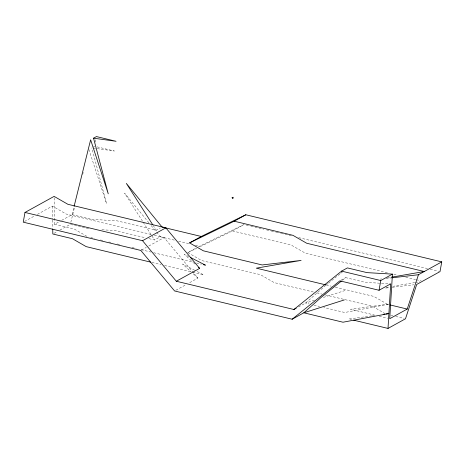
<?xml version="1.0" encoding="UTF-8"?>
<svg xmlns="http://www.w3.org/2000/svg" width="465" height="465" viewBox="0 0 465 465"><rect width="100%" height="100%" fill="white"/><g stroke="black" fill="none" stroke-linecap="round" stroke-linejoin="round"><path stroke-width="0.35" stroke-dasharray="2.33 1.74" d="M95.465 142.133L95.959 139.355M61.613 220.381L72.04 214.632L73.935 207.006M70.825 222.276L74.609 207.03M82.7 174.456L83.218 172.381M325.779 285.318L305.54 303.075L297.966 307.255M326.337 284.871L327.999 283.528M328.552 283.086L340.2 273.711M340.758 273.269L342.42 271.926M342.35 280.314L345.681 277.634L365.269 282.342L380.806 283.261M92.977 147.26L94.721 146.295M24.476 221.491L34.904 215.743M37.357 214.388L52.388 206.1L66.152 214.022L151.52 234.546M54.143 197.77L54.556 224.275L60.386 221.061M53.992 233.354L57.486 231.425M59.88 230.105L70.308 224.351L89.199 228.896M72.04 214.632L91.634 219.341L117.052 220.84L156.24 230.256L160.315 228.007M148.91 238.632L154.508 239.981L160.332 236.766L175.026 240.3M141.418 250.094L146.324 247.386M148.777 246.031L164.116 237.574L197.91 278.105L188.709 283.185M313.352 292.014L274.17 282.598L260.406 274.67L201.63 260.54L187.86 252.617L196.021 248.118M198.352 246.828L244.096 224.496L232.436 230.925L199.328 247.037M175.822 290.288L185.64 284.876M341.019 280.203L345.681 277.634M187.86 252.617L196.776 248.275M314.468 300.239L305.54 303.075L309.039 303.918M323.402 297.402L346.065 290.207M388.513 304.238L344.722 312.497L323.733 307.452M380.184 279.14L381.608 278.89M387.293 277.907L390.85 277.297M386.276 287.51L389.118 287.015M392.669 286.399L414.716 282.592M415.425 282.47L419.692 281.732M388.484 304.133L350.552 309.283L374.342 315.003M371.721 315.898L348.82 319.002L351.621 319.676M372.442 315.799L374.587 315.508M385.967 278.506L391.019 277.919M385.677 288.062L389.286 287.643M392.175 287.306L413.821 284.789M101.905 229.768L115.32 230.559L145.411 237.795M381.509 283.301L389.984 283.801M93.215 148.097L114.314 151.009L96.825 146.8M246.194 224.996L250.391 226.007M251.094 226.176L263.684 229.204M266.486 229.879L270.682 230.884M271.386 231.053L275.582 232.064M276.28 232.233L280.482 233.244M281.18 233.413L292.375 236.104M298.675 237.615L427.422 268.567M430.224 269.241L438.617 271.258M232.436 230.925L291.218 245.055L304.982 252.977L388.949 273.164M393.843 274.344L397.343 275.181M405.742 277.204L415.536 279.558M416.239 279.727L421.133 280.901M154.322 235.22L164.116 237.574M178.525 241.137L189.023 243.666M195.317 245.177L199.52 246.188M326.279 284.987L331.179 286.161M335.375 287.172L373.866 296.426L387.63 304.348M54.556 224.275L74.15 228.983L87.286 236.551M90.716 237.58L94.912 238.592M100.51 239.934L103.306 240.608M108.909 241.957L111.007 242.463M117.302 243.974L120.104 244.648M131.996 247.508L136.193 248.519M141.093 249.693L150.893 252.047M153.688 252.722L192.405 262.033M196.532 263.021L201.345 264.178M316.851 292.857L321.751 294.037M325.25 294.874L372.134 306.15L385.898 314.073M390.792 315.247L392.896 315.752M395.692 316.427L404.091 318.444M379.242 316.177L387.636 318.2M151.956 262.446L161.053 264.632M164.552 265.474L192.051 272.083M192.737 272.252L203.734 274.891L195.399 270.607M313.939 305.092L319.536 306.441M188.796 256.599L184.309 254.291L192.766 262.068M194.759 270.275L182.576 264.01L191.034 271.787M193.295 262.551L194.881 264.01M193.149 273.734L197.91 278.105M148.887 222.781L124.614 193.138L142.86 221.729M151.177 225.577L156.211 231.733M156.67 232.291L160.332 236.766M153.13 225.391L156.24 230.256M143.249 222.34L154.508 239.981M88.896 149.509L106.514 203.542L91.808 147.905M52.388 206.1L52.597 219.346M52.609 220.044L52.737 228.414"/><path stroke-width="0.7" d="M353.72 320.182L388.008 328.424L390.693 283.842L379.033 290.27L339.851 280.848L292.154 319.228L174.596 290.962L140.802 250.432L23.25 222.165L24.982 212.447L54.12 196.375L67.884 204.298L165.848 227.85L199.642 268.386L176.328 281.244L142.534 240.707L24.982 212.447M176.328 281.244L293.886 309.504L341.583 271.124L347.413 267.91L367.001 272.624L392.425 274.118L389.734 318.705L407.218 309.062L418.442 274.734L441.75 261.876L440.018 271.595L416.71 284.452L405.486 318.781L388.008 328.424M379.033 290.27L380.765 280.546L392.425 274.118M74.104 206.315L90.629 139.791L108.246 193.824L93.541 138.181L96.453 136.576L116.047 141.284L93.541 138.181M341.24 281.203L321.832 296.821L303.808 312.8L292.154 319.228M142.534 240.707L165.848 227.85M325.581 284.818L256.308 268.166L301.105 260.417L262.138 264.951L203.362 250.815L189.592 242.893L201.252 236.464L245.828 214.772L441.75 261.876M189.592 242.893L234.168 221.201L245.828 214.772M293.886 309.504L296.217 308.219M344.338 299.925L303.808 312.8L342.99 322.216L388.903 313.561L386.037 313.951M391.559 277.169L424.266 271.519L306.714 243.253L292.95 235.331L234.168 221.201M383.177 314.34L384.607 314.148M391.739 277.838L418.442 274.734M201.252 236.464L162.064 227.042L126.346 183.419L152.747 224.781M341.583 271.124L380.765 280.546M390.426 305.023L407.218 309.062M203.408 264.672L205.466 265.172L190.72 257.587M150.555 262.109L86.182 246.63L72.418 238.708L52.824 233.994L52.748 229.111M198.584 267.416L199.642 268.386M232.145 197.52C232.268 200.607 234.645 196.096 232.145 197.52"/></g></svg>
